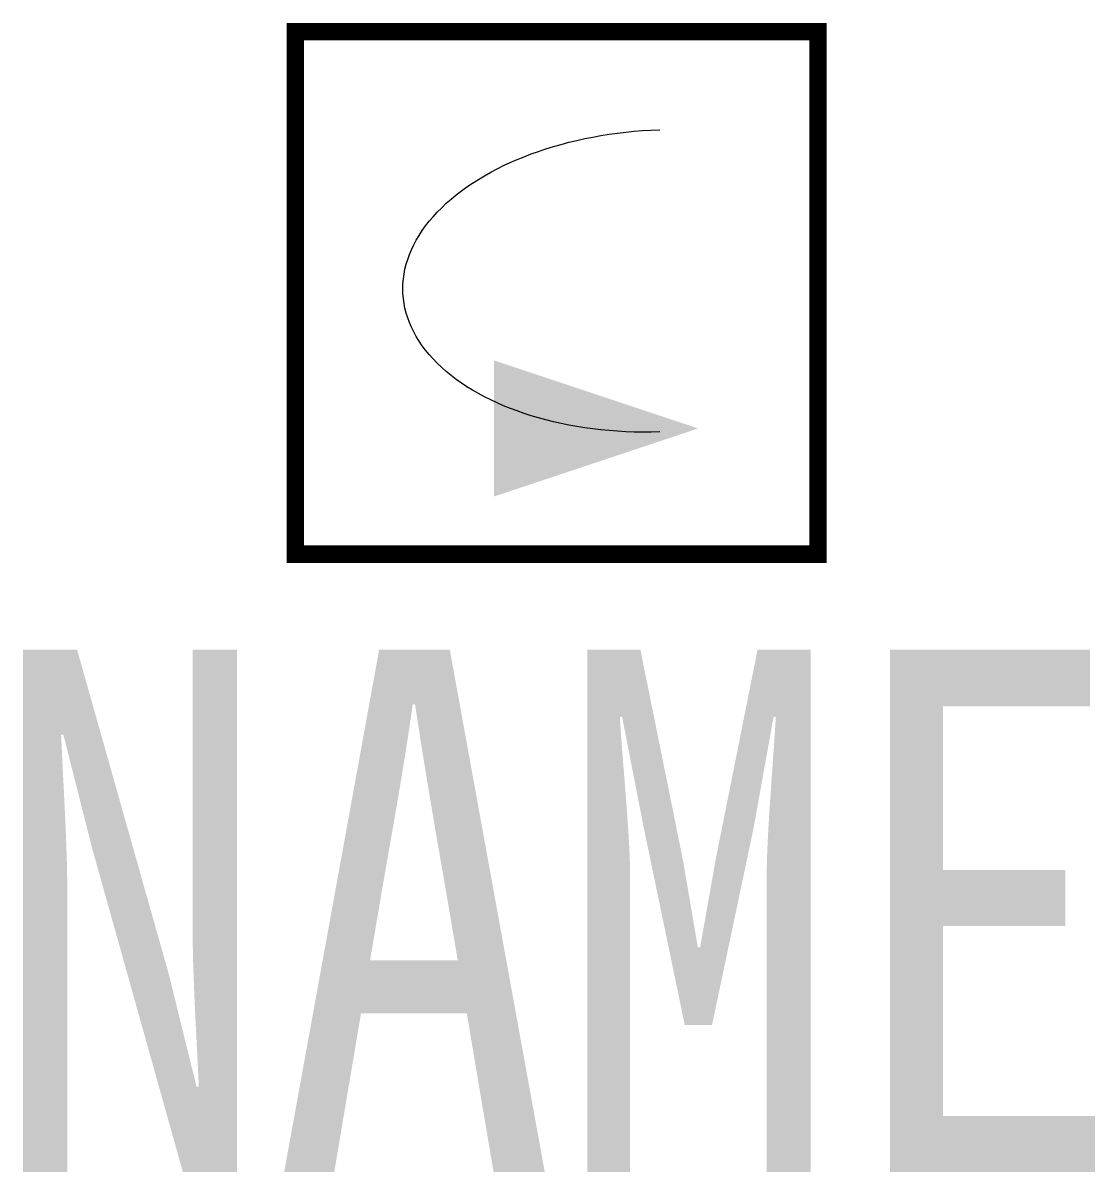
# Model space of a CAD drawing. Header units: inches. Extents: x -1.56 to 4.59, y -3.55 to 3.05.
import ezdxf
from ezdxf.enums import TextEntityAlignment as Align

# ---------------------------------------------------------------- set-up
doc = ezdxf.new("R2010")
doc.units = ezdxf.units.IN
doc.header["$MEASUREMENT"] = 0
doc.layers.add('封皮', color=7, linetype='Continuous')
doc.styles.add('HZ', font='', dxfattribs={"width": 0.75})
doc.styles.get('HZ').set_extended_font_data('SimSun')

msp = doc.modelspace()

# ---------------------------------------------------------------- linework, layer by layer
at = {"const_width": 0.1}
msp.add_lwpolyline([(3, 3), (3, 0), (0, 0), (0, 3)], close=True, dxfattribs=at)
at = {"extrusion": (0, 0, -1)}
msp.add_ellipse((2.0914, 1.5693), major_axis=(-1.4739, -0.0693), ratio=0.587595, start_param=4.739996, end_param=7.881589, dxfattribs=at)
at = {"layer": '封皮', "color": 7}
msp.add_solid([(1.1391, 1.1128), (1.1391, 0.3313), (2.3113, 0.722)], dxfattribs=at)

# ---------------------------------------------------------------- texts
at = {"style": 'HZ', "width": 0.8}
msp.add_attdef('NAME', text='WR00', height=3, dxfattribs=at).set_placement((1.5, -2.0472), align=Align.MIDDLE_CENTER)

doc.saveas('drawing.dxf')
